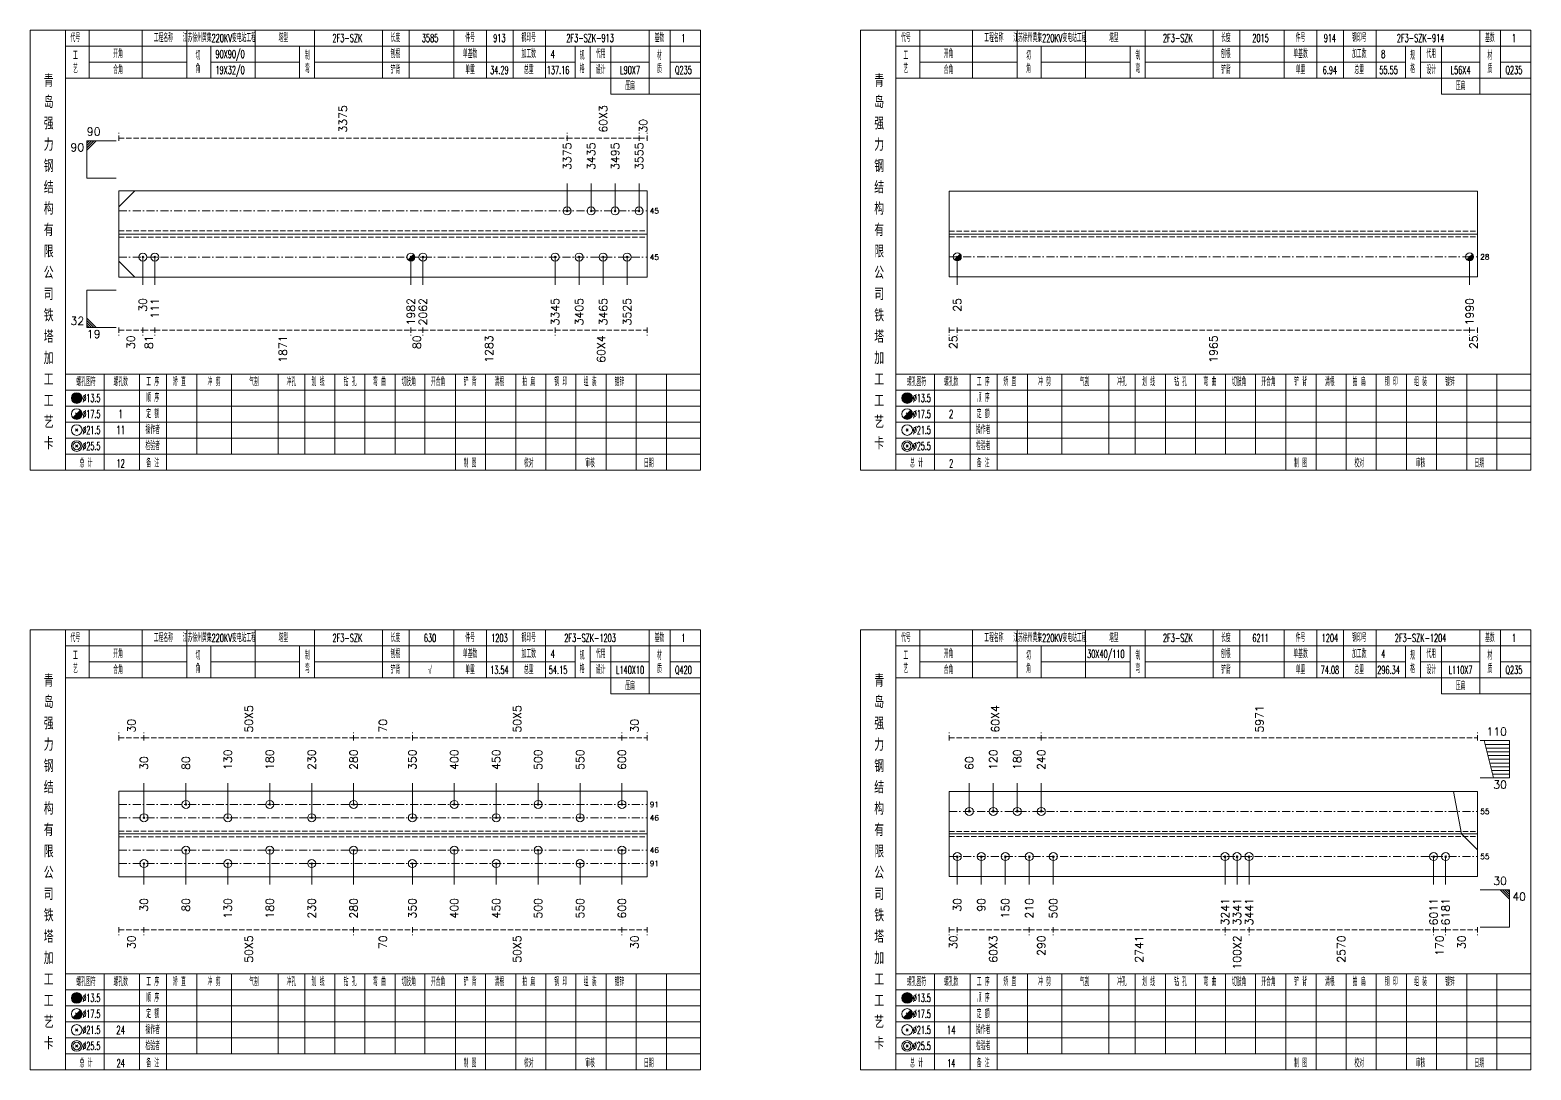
# Model space of a CAD drawing. Extents: x 0 to 4623, y -1159 to 4890.
# Drawn here: x 2180 to 2743, y 675 to 1065 of the extents above; entities that cross this region are included whole.
import ezdxf
from ezdxf.enums import TextEntityAlignment as Align

# ---------------------------------------------------------------- set-up
doc = ezdxf.new("R2010")
doc.units = 0
doc.header["$MEASUREMENT"] = 0
doc.linetypes.add('一点画线', pattern=[5.2, 3, -1, 0.2, -1])
doc.linetypes.add('虚线', pattern=[2.75, 2, -0.75])
doc.layers.get('0').update_dxf_attribs({"linetype": 'CONTINUOUS', "lineweight": 25})
for name, color, linetype, lineweight in [('1', 7, 'CONTINUOUS', 25), ('4', 7, 'CONTINUOUS', 25), ('5', 7, 'CONTINUOUS', 25)]:
    doc.layers.add(name, color=color, linetype=linetype, lineweight=lineweight)
doc.styles.get("Standard").update_dxf_attribs({"font": 'simplex.shx', "width": 0.7, "height": 3, "bigfont": 'gbhzfs.shx'})

# ---------------------------------------------------------------- blocks, each defined once
blk = doc.blocks.new('孔21.5')
at = {"layer": '5', "color": 7, "linetype": 'Continuous', "lineweight": 13}
for p, q in [((-0.2, -0.2), (0.2, 0.2)), ((-0.2, 0.2), (0.2, -0.2))]:
    blk.add_line(p, q, dxfattribs=at)
blk.add_circle((0, 0), 1, dxfattribs=at)
blk = doc.blocks.new('孔17.5')
at = {"layer": '5', "color": 7, "linetype": 'Continuous', "lineweight": 13}
for p, q in [((-0.707, -0.707), (0.707, 0.707)), ((-0.2, 0.2), (0.2, -0.2))]:
    blk.add_line(p, q, dxfattribs=at)
blk.add_circle((0, 0), 1, dxfattribs=at)
for radius in [0.9, 0.8, 0.7, 0.6, 0.5, 0.4, 0.3, 0.2, 0.1]:
    blk.add_arc((0, 0), radius, 225, 45, dxfattribs=at)

msp = doc.modelspace()

# ---------------------------------------------------------------- linework, layer by layer
at = {"color": 8, "linetype": '虚线', "lineweight": 9}
for p, q in [((2213.1, 1023.5), (2213.1, 1026.5)), ((2213.1, 1024.5), (2381.2, 1024.5)), ((2381.2, 1023.5), (2381.2, 1026.5)), ((2381.2, 1023.5), (2381.2, 1026.5)), ((2381.2, 1024.5), (2408.2, 1024.5)), ((2408.2, 1023.5), (2408.2, 1026.5)), ((2408.2, 1023.5), (2408.2, 1026.5)), ((2408.2, 1024.5), (2411.2, 1024.5)), ((2411.2, 1023.5), (2411.2, 1026.5)), ((2213.1, 953.5), (2213.1, 950.5)), ((2213.1, 952.5), (2222.1, 952.5)), ((2222.1, 953.5), (2222.1, 950.5)), ((2222.1, 953.5), (2222.1, 950.5)), ((2222.1, 952.5), (2226.6, 952.5)), ((2226.6, 953.5), (2226.6, 950.5)), ((2226.6, 953.5), (2226.6, 950.5)), ((2226.6, 952.5), (2322.621, 952.5)), ((2322.621, 953.5), (2322.621, 950.5)), ((2322.621, 953.5), (2322.621, 950.5)), ((2322.621, 952.5), (2327.121, 952.5)), ((2327.121, 953.5), (2327.121, 950.5)), ((2327.121, 953.5), (2327.121, 950.5)), ((2327.121, 952.5), (2376.7, 952.5)), ((2376.7, 953.5), (2376.7, 950.5)), ((2376.7, 953.5), (2376.7, 950.5)), ((2376.7, 952.5), (2411.2, 952.5)), ((2411.2, 953.5), (2411.2, 950.5)), ((2524.5, 953.5), (2524.5, 950.5)), ((2524.5, 952.5), (2527.5, 952.5)), ((2527.5, 953.5), (2527.5, 950.5)), ((2527.5, 953.5), (2527.5, 950.5)), ((2527.5, 952.5), (2719.6, 952.5)), ((2719.6, 953.5), (2719.6, 950.5)), ((2719.6, 953.5), (2719.6, 950.5)), ((2719.6, 952.5), (2722.6, 952.5)), ((2722.6, 953.5), (2722.6, 950.5)), ((2213.1, 798.5), (2213.1, 801.5)), ((2213.1, 799.5), (2222.533, 799.5)), ((2222.533, 798.5), (2222.533, 801.5)), ((2222.533, 798.5), (2222.533, 801.5)), ((2222.533, 799.5), (2301.144, 799.5)), ((2301.144, 798.5), (2301.144, 801.5)), ((2301.144, 798.5), (2301.144, 801.5)), ((2301.144, 799.5), (2323.156, 799.5)), ((2323.156, 798.5), (2323.156, 801.5)), ((2323.156, 798.5), (2323.156, 801.5)), ((2323.156, 799.5), (2401.767, 799.5)), ((2401.767, 798.5), (2401.767, 801.5)), ((2401.767, 798.5), (2401.767, 801.5)), ((2401.767, 799.5), (2411.2, 799.5)), ((2411.2, 798.5), (2411.2, 801.5)), ((2524.5, 798.5), (2524.5, 801.5)), ((2524.5, 799.5), (2559, 799.5)), ((2559, 798.5), (2559, 801.5)), ((2559, 798.5), (2559, 801.5)), ((2559, 799.5), (2722.6, 799.5)), ((2722.6, 798.5), (2722.6, 801.5)), ((2213.1, 728.5), (2213.1, 725.5)), ((2213.1, 727.5), (2222.533, 727.5)), ((2222.533, 728.5), (2222.533, 725.5)), ((2222.533, 728.5), (2222.533, 725.5)), ((2222.533, 727.5), (2301.144, 727.5)), ((2301.144, 728.5), (2301.144, 725.5)), ((2301.144, 728.5), (2301.144, 725.5)), ((2301.144, 727.5), (2323.156, 727.5)), ((2323.156, 728.5), (2323.156, 725.5)), ((2323.156, 728.5), (2323.156, 725.5)), ((2323.156, 727.5), (2401.767, 727.5)), ((2401.767, 728.5), (2401.767, 725.5)), ((2401.767, 728.5), (2401.767, 725.5)), ((2401.767, 727.5), (2411.2, 727.5)), ((2411.2, 728.5), (2411.2, 725.5)), ((2524.5, 728.5), (2524.5, 725.5)), ((2524.5, 727.5), (2527.5, 727.5)), ((2527.5, 728.5), (2527.5, 725.5)), ((2527.5, 728.5), (2527.5, 725.5)), ((2527.5, 727.5), (2554.5, 727.5)), ((2554.5, 728.5), (2554.5, 725.5)), ((2554.5, 728.5), (2554.5, 725.5)), ((2554.5, 727.5), (2563.5, 727.5)), ((2563.5, 728.5), (2563.5, 725.5)), ((2563.5, 728.5), (2563.5, 725.5)), ((2563.5, 727.5), (2627.872, 727.5)), ((2627.872, 728.5), (2627.872, 725.5)), ((2627.872, 728.5), (2627.872, 725.5)), ((2627.872, 727.5), (2636.872, 727.5)), ((2636.872, 728.5), (2636.872, 725.5)), ((2636.872, 728.5), (2636.872, 725.5)), ((2636.872, 727.5), (2706.1, 727.5)), ((2706.1, 728.5), (2706.1, 725.5)), ((2706.1, 728.5), (2706.1, 725.5)), ((2706.1, 727.5), (2710.6, 727.5)), ((2710.6, 728.5), (2710.6, 725.5)), ((2710.6, 728.5), (2710.6, 725.5)), ((2710.6, 727.5), (2722.6, 727.5)), ((2722.6, 728.5), (2722.6, 725.5))]:
    msp.add_line(p, q, dxfattribs=at)
at = {"color": 7, "linetype": 'Continuous', "lineweight": 13}
for p, q in [((2201.1, 1023.5), (2212.1, 1023.5)), ((2201.1, 1009.5), (2201.1, 1023.5)), ((2201.975, 1023.5), (2201.1, 1022.625)), ((2202.85, 1023.5), (2201.1, 1021.75)), ((2203.725, 1023.5), (2201.1, 1020.875)), ((2204.6, 1023.5), (2201.1, 1020)), ((2201.1, 1009.5), (2212.1, 1009.5)), ((2381.2, 997.167), (2381.2, 1007.5)), ((2390.2, 997.167), (2390.2, 1007.5)), ((2399.2, 997.167), (2399.2, 1007.5)), ((2408.2, 997.167), (2408.2, 1007.5)), ((2213.1, 998.667), (2219.1, 1004.667)), ((2222.1, 979.833), (2222.1, 969.5)), ((2226.6, 979.833), (2226.6, 969.5)), ((2322.621, 979.833), (2322.621, 969.5)), ((2327.121, 979.833), (2327.121, 969.5)), ((2376.7, 979.833), (2376.7, 969.5)), ((2385.7, 979.833), (2385.7, 969.5)), ((2394.7, 979.833), (2394.7, 969.5)), ((2403.7, 979.833), (2403.7, 969.5)), ((2527.5, 979.929), (2527.5, 969.5)), ((2719.6, 979.929), (2719.6, 969.5)), ((2213.1, 978.333), (2219.1, 972.333)), ((2201.1, 967.5), (2212.1, 967.5)), ((2201.1, 967.5), (2201.1, 953.5)), ((2204.6, 953.5), (2201.1, 957)), ((2203.725, 953.5), (2201.1, 956.125)), ((2202.85, 953.5), (2201.1, 955.25)), ((2201.975, 953.5), (2201.1, 954.375)), ((2201.1, 953.5), (2212.1, 953.5)), ((2734.6, 798.5), (2723.6, 798.5)), ((2728.6, 784.5), (2725.1, 798.5)), ((2734.6, 797.1), (2725.45, 797.1)), ((2734.6, 795.7), (2725.8, 795.7)), ((2734.6, 794.3), (2726.15, 794.3)), ((2734.6, 784.5), (2734.6, 798.5)), ((2734.6, 792.9), (2726.5, 792.9)), ((2734.6, 791.5), (2726.85, 791.5)), ((2734.6, 790.1), (2727.2, 790.1)), ((2734.6, 788.7), (2727.55, 788.7)), ((2222.533, 769.571), (2222.533, 782.5)), ((2238.256, 774.571), (2238.256, 782.5)), ((2253.978, 769.571), (2253.978, 782.5)), ((2269.7, 774.571), (2269.7, 782.5)), ((2285.422, 769.571), (2285.422, 782.5)), ((2301.144, 774.571), (2301.144, 782.5)), ((2323.156, 769.571), (2323.156, 782.5)), ((2338.878, 774.571), (2338.878, 782.5)), ((2354.6, 769.571), (2354.6, 782.5)), ((2370.322, 774.571), (2370.322, 782.5)), ((2386.044, 769.571), (2386.044, 782.5)), ((2401.767, 774.571), (2401.767, 782.5)), ((2532, 771.955), (2532, 782.5)), ((2541, 771.955), (2541, 782.5)), ((2550, 771.955), (2550, 782.5)), ((2559, 771.955), (2559, 782.5)), ((2734.6, 784.5), (2723.6, 784.5)), ((2734.6, 787.3), (2727.9, 787.3)), ((2734.6, 785.9), (2728.25, 785.9)), ((2716.6, 763.5), (2713.6, 779.455)), ((2722.6, 757.5), (2716.6, 763.5)), ((2238.256, 757.429), (2238.256, 744.5)), ((2269.7, 757.429), (2269.7, 744.5)), ((2301.144, 757.429), (2301.144, 744.5)), ((2338.878, 757.429), (2338.878, 744.5)), ((2370.322, 757.429), (2370.322, 744.5)), ((2401.767, 757.429), (2401.767, 744.5)), ((2527.5, 755.045), (2527.5, 744.5)), ((2536.5, 755.045), (2536.5, 744.5)), ((2545.5, 755.045), (2545.5, 744.5)), ((2554.5, 755.045), (2554.5, 744.5)), ((2563.5, 755.045), (2563.5, 744.5)), ((2627.872, 755.045), (2627.872, 744.5)), ((2632.372, 755.045), (2632.372, 744.5)), ((2636.872, 755.045), (2636.872, 744.5)), ((2706.1, 755.045), (2706.1, 744.5)), ((2710.6, 755.045), (2710.6, 744.5)), ((2222.533, 752.429), (2222.533, 744.5)), ((2253.978, 752.429), (2253.978, 744.5)), ((2285.422, 752.429), (2285.422, 744.5)), ((2323.156, 752.429), (2323.156, 744.5)), ((2354.6, 752.429), (2354.6, 744.5)), ((2386.044, 752.429), (2386.044, 744.5)), ((2734.6, 742.5), (2723.6, 742.5)), ((2731.1, 742.5), (2734.6, 739)), ((2731.975, 742.5), (2734.6, 739.875)), ((2732.85, 742.5), (2734.6, 740.75)), ((2733.725, 742.5), (2734.6, 741.625)), ((2734.6, 742.5), (2734.6, 728.5)), ((2734.6, 728.5), (2723.6, 728.5))]:
    msp.add_line(p, q, dxfattribs=at)
at = {"color": 7, "linetype": 'Continuous', "lineweight": 18}
for p, q in [((2213.1, 1004.667), (2213.1, 972.333)), ((2213.1, 1004.667), (2411.2, 1004.667)), ((2411.2, 1004.667), (2411.2, 972.333)), ((2524.5, 1004.571), (2524.5, 972.429)), ((2524.5, 1004.571), (2722.6, 1004.571)), ((2722.6, 1004.571), (2722.6, 972.429)), ((2213.1, 988.5), (2411.2, 988.5)), ((2524.5, 988.5), (2722.6, 988.5)), ((2213.1, 779.571), (2213.1, 747.429)), ((2213.1, 779.571), (2411.2, 779.571)), ((2411.2, 779.571), (2411.2, 747.429)), ((2524.5, 779.455), (2524.5, 747.545)), ((2524.5, 779.455), (2722.6, 779.455)), ((2722.6, 779.455), (2722.6, 747.545)), ((2213.1, 763.5), (2411.2, 763.5)), ((2524.5, 763.5), (2722.6, 763.5))]:
    msp.add_line(p, q, dxfattribs=at)
at = {"color": 3, "linetype": '一点画线', "lineweight": 13}
for p, q in [((2213.1, 997.167), (2411.2, 997.167)), ((2213.1, 979.833), (2411.2, 979.833)), ((2524.5, 979.929), (2722.6, 979.929)), ((2213.1, 774.571), (2411.2, 774.571)), ((2524.5, 771.955), (2722.6, 771.955)), ((2213.1, 769.571), (2411.2, 769.571)), ((2213.1, 757.429), (2411.2, 757.429)), ((2524.5, 755.045), (2722.6, 755.045)), ((2213.1, 752.429), (2411.2, 752.429))]:
    msp.add_line(p, q, dxfattribs=at)
at = {"color": 1, "linetype": '虚线', "lineweight": 18}
for p, q in [((2213.1, 989.667), (2411.2, 989.667)), ((2213.1, 987.333), (2411.2, 987.333)), ((2524.5, 989.571), (2722.6, 989.571)), ((2524.5, 987.429), (2722.6, 987.429)), ((2213.1, 764.571), (2411.2, 764.571)), ((2213.1, 762.429), (2411.2, 762.429)), ((2524.5, 764.455), (2722.6, 764.455)), ((2524.5, 762.545), (2722.6, 762.545))]:
    msp.add_line(p, q, dxfattribs=at)
at = {"layer": '1', "color": 7, "linetype": 'Continuous', "lineweight": 18}
for p, q in [((2213.1, 972.333), (2411.2, 972.333)), ((2524.5, 972.429), (2722.6, 972.429)), ((2213.1, 747.429), (2411.2, 747.429)), ((2524.5, 747.545), (2722.6, 747.545))]:
    msp.add_line(p, q, dxfattribs=at)
at = {"layer": '4', "color": 1, "linetype": 'Continuous', "lineweight": 18}
for p, q in [((2193.1, 900), (2193.1, 1065)), ((2202, 1047), (2202, 1065)), ((2221.8, 1047), (2221.8, 1065)), ((2238.6, 1047), (2238.6, 1065)), ((2264.2, 1047), (2264.2, 1065)), ((2286.5, 1047), (2286.5, 1065)), ((2312, 1047), (2312, 1065)), ((2322, 1047), (2322, 1065)), ((2338.7, 1047), (2338.7, 1065)), ((2350.9, 1047), (2350.9, 1065)), ((2360.9, 1047), (2360.9, 1065)), ((2373.1, 1047), (2373.1, 1065)), ((2412, 1041), (2412, 1065)), ((2419.8, 1047), (2419.8, 1065)), ((2504.5, 900), (2504.5, 1065)), ((2513.4, 1047), (2513.4, 1065)), ((2533.2, 1047), (2533.2, 1065)), ((2550, 1047), (2550, 1065)), ((2575.6, 1047), (2575.6, 1065)), ((2597.9, 1047), (2597.9, 1065)), ((2623.4, 1047), (2623.4, 1065)), ((2633.4, 1047), (2633.4, 1065)), ((2650.1, 1047), (2650.1, 1065)), ((2662.3, 1047), (2662.3, 1065)), ((2672.3, 1047), (2672.3, 1065)), ((2684.5, 1047), (2684.5, 1065)), ((2723.4, 1041), (2723.4, 1065)), ((2731.2, 1047), (2731.2, 1065)), ((2193.1, 1059), (2431.2, 1059)), ((2247.6, 1047), (2247.6, 1059)), ((2280.9, 1047), (2280.9, 1059)), ((2384.2, 1047), (2384.2, 1059)), ((2389.8, 1047), (2389.8, 1059)), ((2397.6, 1041), (2397.6, 1059)), ((2504.5, 1059), (2742.6, 1059)), ((2559, 1047), (2559, 1059)), ((2592.3, 1047), (2592.3, 1059)), ((2695.6, 1047), (2695.6, 1059)), ((2701.2, 1047), (2701.2, 1059)), ((2709, 1041), (2709, 1059)), ((2202, 1053), (2238.6, 1053)), ((2247.6, 1053), (2280.9, 1053)), ((2286.5, 1053), (2384.2, 1053)), ((2389.8, 1053), (2412, 1053)), ((2419.8, 1053), (2431.2, 1053)), ((2513.4, 1053), (2550, 1053)), ((2559, 1053), (2592.3, 1053)), ((2597.9, 1053), (2695.6, 1053)), ((2701.2, 1053), (2723.4, 1053)), ((2731.2, 1053), (2742.6, 1053)), ((2193.1, 1047), (2431.2, 1047)), ((2504.5, 1047), (2742.6, 1047)), ((2397.6, 1041), (2431.2, 1041)), ((2709, 1041), (2742.6, 1041)), ((2193.1, 936), (2431.2, 936)), ((2207.6, 900), (2207.6, 936)), ((2220.9, 900), (2220.9, 936)), ((2231, 900), (2231, 936)), ((2242.4, 906), (2242.4, 936)), ((2255.3, 906), (2255.3, 936)), ((2272.9, 906), (2272.9, 936)), ((2282.8, 906), (2282.8, 936)), ((2294.1, 906), (2294.1, 936)), ((2305.4, 906), (2305.4, 936)), ((2316.7, 906), (2316.7, 936)), ((2327.9, 906), (2327.9, 936)), ((2339.3, 906), (2339.3, 936)), ((2350.6, 906), (2350.6, 936)), ((2361.9, 906), (2361.9, 936)), ((2373.2, 906), (2373.2, 936)), ((2384.5, 906), (2384.5, 936)), ((2395.8, 906), (2395.8, 936)), ((2407.1, 906), (2407.1, 936)), ((2418.4, 906), (2418.4, 936)), ((2504.5, 936), (2742.6, 936)), ((2519, 900), (2519, 936)), ((2532.3, 900), (2532.3, 936)), ((2542.4, 900), (2542.4, 936)), ((2553.8, 906), (2553.8, 936)), ((2566.7, 906), (2566.7, 936)), ((2584.3, 906), (2584.3, 936)), ((2594.2, 906), (2594.2, 936)), ((2605.5, 906), (2605.5, 936)), ((2616.8, 906), (2616.8, 936)), ((2628.1, 906), (2628.1, 936)), ((2639.3, 906), (2639.3, 936)), ((2650.7, 906), (2650.7, 936)), ((2662, 906), (2662, 936)), ((2673.3, 906), (2673.3, 936)), ((2684.6, 906), (2684.6, 936)), ((2695.9, 906), (2695.9, 936)), ((2707.2, 906), (2707.2, 936)), ((2718.5, 906), (2718.5, 936)), ((2729.8, 906), (2729.8, 936)), ((2193.1, 930), (2431.2, 930)), ((2504.5, 930), (2742.6, 930)), ((2193.1, 924), (2431.2, 924)), ((2504.5, 924), (2742.6, 924)), ((2193.1, 918), (2431.2, 918)), ((2504.5, 918), (2742.6, 918)), ((2193.1, 912), (2431.2, 912)), ((2504.5, 912), (2742.6, 912)), ((2193.1, 906), (2431.2, 906)), ((2339.3, 900), (2339.3, 906)), ((2350.6, 900), (2350.6, 906)), ((2361.9, 900), (2361.9, 906)), ((2373.2, 900), (2373.2, 906)), ((2384.5, 900), (2384.5, 906)), ((2395.8, 900), (2395.8, 906)), ((2407.1, 900), (2407.1, 906)), ((2418.4, 900), (2418.4, 906)), ((2504.5, 906), (2742.6, 906)), ((2650.7, 900), (2650.7, 906)), ((2662, 900), (2662, 906)), ((2673.3, 900), (2673.3, 906)), ((2684.6, 900), (2684.6, 906)), ((2695.9, 900), (2695.9, 906)), ((2707.2, 900), (2707.2, 906)), ((2718.5, 900), (2718.5, 906)), ((2729.8, 900), (2729.8, 906)), ((2193.1, 675), (2193.1, 840)), ((2202, 822), (2202, 840)), ((2221.8, 822), (2221.8, 840)), ((2238.6, 822), (2238.6, 840)), ((2264.2, 822), (2264.2, 840)), ((2286.5, 822), (2286.5, 840)), ((2312, 822), (2312, 840)), ((2322, 822), (2322, 840)), ((2338.7, 822), (2338.7, 840)), ((2350.9, 822), (2350.9, 840)), ((2360.9, 822), (2360.9, 840)), ((2373.1, 822), (2373.1, 840)), ((2412, 816), (2412, 840)), ((2419.8, 822), (2419.8, 840)), ((2504.5, 675), (2504.5, 840)), ((2513.4, 822), (2513.4, 840)), ((2533.2, 822), (2533.2, 840)), ((2550, 822), (2550, 840)), ((2575.6, 822), (2575.6, 840)), ((2597.9, 822), (2597.9, 840)), ((2623.4, 822), (2623.4, 840)), ((2633.4, 822), (2633.4, 840)), ((2650.1, 822), (2650.1, 840)), ((2662.3, 822), (2662.3, 840)), ((2672.3, 822), (2672.3, 840)), ((2684.5, 822), (2684.5, 840)), ((2723.4, 816), (2723.4, 840)), ((2731.2, 822), (2731.2, 840)), ((2193.1, 834), (2431.2, 834)), ((2247.6, 822), (2247.6, 834)), ((2280.9, 822), (2280.9, 834)), ((2384.2, 822), (2384.2, 834)), ((2389.8, 822), (2389.8, 834)), ((2397.6, 816), (2397.6, 834)), ((2504.5, 834), (2742.6, 834)), ((2559, 822), (2559, 834)), ((2592.3, 822), (2592.3, 834)), ((2695.6, 822), (2695.6, 834)), ((2701.2, 822), (2701.2, 834)), ((2709, 816), (2709, 834)), ((2202, 828), (2238.6, 828)), ((2247.6, 828), (2280.9, 828)), ((2286.5, 828), (2384.2, 828)), ((2389.8, 828), (2412, 828)), ((2419.8, 828), (2431.2, 828)), ((2513.4, 828), (2550, 828)), ((2559, 828), (2592.3, 828)), ((2597.9, 828), (2695.6, 828)), ((2701.2, 828), (2723.4, 828)), ((2731.2, 828), (2742.6, 828)), ((2193.1, 822), (2431.2, 822)), ((2504.5, 822), (2742.6, 822)), ((2397.6, 816), (2431.2, 816)), ((2709, 816), (2742.6, 816)), ((2193.1, 711), (2431.2, 711)), ((2207.6, 675), (2207.6, 711)), ((2220.9, 675), (2220.9, 711)), ((2231, 675), (2231, 711)), ((2242.4, 681), (2242.4, 711)), ((2255.3, 681), (2255.3, 711)), ((2272.9, 681), (2272.9, 711)), ((2282.8, 681), (2282.8, 711)), ((2294.1, 681), (2294.1, 711)), ((2305.4, 681), (2305.4, 711)), ((2316.7, 681), (2316.7, 711)), ((2327.9, 681), (2327.9, 711)), ((2339.3, 681), (2339.3, 711)), ((2350.6, 681), (2350.6, 711)), ((2361.9, 681), (2361.9, 711)), ((2373.2, 681), (2373.2, 711)), ((2384.5, 681), (2384.5, 711)), ((2395.8, 681), (2395.8, 711)), ((2407.1, 681), (2407.1, 711)), ((2418.4, 681), (2418.4, 711)), ((2504.5, 711), (2742.6, 711)), ((2519, 675), (2519, 711)), ((2532.3, 675), (2532.3, 711)), ((2542.4, 675), (2542.4, 711)), ((2553.8, 681), (2553.8, 711)), ((2566.7, 681), (2566.7, 711)), ((2584.3, 681), (2584.3, 711)), ((2594.2, 681), (2594.2, 711)), ((2605.5, 681), (2605.5, 711)), ((2616.8, 681), (2616.8, 711)), ((2628.1, 681), (2628.1, 711)), ((2639.3, 681), (2639.3, 711)), ((2650.7, 681), (2650.7, 711)), ((2662, 681), (2662, 711)), ((2673.3, 681), (2673.3, 711)), ((2684.6, 681), (2684.6, 711)), ((2695.9, 681), (2695.9, 711)), ((2707.2, 681), (2707.2, 711)), ((2718.5, 681), (2718.5, 711)), ((2729.8, 681), (2729.8, 711)), ((2193.1, 705), (2431.2, 705)), ((2504.5, 705), (2742.6, 705)), ((2193.1, 699), (2431.2, 699)), ((2504.5, 699), (2742.6, 699)), ((2193.1, 693), (2431.2, 693)), ((2504.5, 693), (2742.6, 693)), ((2193.1, 687), (2431.2, 687)), ((2504.5, 687), (2742.6, 687)), ((2193.1, 681), (2431.2, 681)), ((2339.3, 675), (2339.3, 681)), ((2350.6, 675), (2350.6, 681)), ((2361.9, 675), (2361.9, 681)), ((2373.2, 675), (2373.2, 681)), ((2384.5, 675), (2384.5, 681)), ((2395.8, 675), (2395.8, 681)), ((2407.1, 675), (2407.1, 681)), ((2418.4, 675), (2418.4, 681)), ((2504.5, 681), (2742.6, 681)), ((2650.7, 675), (2650.7, 681)), ((2662, 675), (2662, 681)), ((2673.3, 675), (2673.3, 681)), ((2684.6, 675), (2684.6, 681)), ((2695.9, 675), (2695.9, 681)), ((2707.2, 675), (2707.2, 681)), ((2718.5, 675), (2718.5, 681)), ((2729.8, 675), (2729.8, 681))]:
    msp.add_line(p, q, dxfattribs=at)
at = {"layer": '4', "color": 7, "linetype": 'Continuous', "lineweight": 13}
for p, q in [((2197.1, 926.8), (2197.5, 927.2)), ((2197.5, 926.8), (2197.1, 927.2)), ((2508.5, 926.8), (2508.9, 927.2)), ((2508.9, 926.8), (2508.5, 927.2)), ((2195.886, 919.586), (2198.714, 922.414)), ((2196.9, 921.4), (2197.7, 920.6)), ((2507.286, 919.586), (2510.114, 922.414)), ((2508.3, 921.4), (2509.1, 920.6)), ((2196.9, 914.6), (2197.7, 915.4)), ((2196.9, 915.4), (2197.7, 914.6)), ((2508.3, 914.6), (2509.1, 915.4)), ((2508.3, 915.4), (2509.1, 914.6)), ((2196.9, 908.6), (2197.7, 909.4)), ((2196.9, 909.4), (2197.7, 908.6)), ((2508.3, 908.6), (2509.1, 909.4)), ((2508.3, 909.4), (2509.1, 908.6)), ((2197.1, 701.8), (2197.5, 702.2)), ((2197.5, 701.8), (2197.1, 702.2)), ((2508.5, 701.8), (2508.9, 702.2)), ((2508.9, 701.8), (2508.5, 702.2)), ((2195.886, 694.586), (2198.714, 697.414)), ((2196.9, 696.4), (2197.7, 695.6)), ((2507.286, 694.586), (2510.114, 697.414)), ((2508.3, 696.4), (2509.1, 695.6)), ((2196.9, 689.6), (2197.7, 690.4)), ((2196.9, 690.4), (2197.7, 689.6)), ((2508.3, 689.6), (2509.1, 690.4)), ((2508.3, 690.4), (2509.1, 689.6)), ((2196.9, 683.6), (2197.7, 684.4)), ((2196.9, 684.4), (2197.7, 683.6)), ((2508.3, 683.6), (2509.1, 684.4)), ((2508.3, 684.4), (2509.1, 683.6))]:
    msp.add_line(p, q, dxfattribs=at)
at = {"layer": '4', "color": 1, "linetype": 'Continuous', "lineweight": 18}
for points in [[(2179.8, 1065), (2179.8, 900), (2431.2, 900), (2431.2, 1065)], [(2491.2, 1065), (2491.2, 900), (2742.6, 900), (2742.6, 1065)], [(2179.8, 840), (2179.8, 675), (2431.2, 675), (2431.2, 840)], [(2491.2, 840), (2491.2, 675), (2742.6, 675), (2742.6, 840)]]:
    msp.add_lwpolyline(points, close=True, dxfattribs=at)
at = {"layer": '4', "color": 7, "linetype": 'Continuous', "lineweight": 13}
for centre, radius in [((2197.3, 927), 2), ((2197.3, 927), 1.8), ((2508.7, 927), 2), ((2508.7, 927), 1.8), ((2197.3, 921), 2), ((2197.3, 927), 1.6), ((2197.3, 927), 1.4), ((2197.3, 927), 1.2), ((2197.3, 927), 1), ((2197.3, 927), 0.8), ((2197.3, 927), 0.6), ((2197.3, 927), 0.4), ((2197.3, 927), 0.2), ((2508.7, 921), 2), ((2508.7, 927), 1.6), ((2508.7, 927), 1.4), ((2508.7, 927), 1.2), ((2508.7, 927), 1), ((2508.7, 927), 0.8), ((2508.7, 927), 0.6), ((2508.7, 927), 0.4), ((2508.7, 927), 0.2), ((2197.3, 915), 2), ((2508.7, 915), 2), ((2197.3, 909), 2), ((2197.3, 909), 1.4), ((2508.7, 909), 2), ((2508.7, 909), 1.4), ((2197.3, 702), 2), ((2197.3, 702), 1.8), ((2197.3, 702), 1.6), ((2508.7, 702), 2), ((2508.7, 702), 1.8), ((2508.7, 702), 1.6), ((2197.3, 696), 2), ((2197.3, 702), 1.4), ((2197.3, 702), 1.2), ((2197.3, 702), 1), ((2197.3, 702), 0.8), ((2197.3, 702), 0.6), ((2197.3, 702), 0.4), ((2197.3, 702), 0.2), ((2508.7, 696), 2), ((2508.7, 702), 1.4), ((2508.7, 702), 1.2), ((2508.7, 702), 1), ((2508.7, 702), 0.8), ((2508.7, 702), 0.6), ((2508.7, 702), 0.4), ((2508.7, 702), 0.2), ((2197.3, 690), 2), ((2508.7, 690), 2), ((2197.3, 684), 2), ((2197.3, 684), 1.4), ((2508.7, 684), 2), ((2508.7, 684), 1.4)]:
    msp.add_circle(centre, radius, dxfattribs=at)
for centre, radius in [((2197.3, 921), 1.8), ((2197.3, 921), 1.6), ((2197.3, 921), 1.4), ((2197.3, 921), 1.2), ((2197.3, 921), 1), ((2197.3, 921), 0.8), ((2197.3, 921), 0.6), ((2197.3, 921), 0.4), ((2197.3, 921), 0.2), ((2508.7, 921), 1.8), ((2508.7, 921), 1.6), ((2508.7, 921), 1.4), ((2508.7, 921), 1.2), ((2508.7, 921), 1), ((2508.7, 921), 0.8), ((2508.7, 921), 0.6), ((2508.7, 921), 0.4), ((2508.7, 921), 0.2), ((2197.3, 696), 1.8), ((2197.3, 696), 1.6), ((2197.3, 696), 1.4), ((2197.3, 696), 1.2), ((2197.3, 696), 1), ((2197.3, 696), 0.8), ((2197.3, 696), 0.6), ((2197.3, 696), 0.4), ((2197.3, 696), 0.2), ((2508.7, 696), 1.8), ((2508.7, 696), 1.6), ((2508.7, 696), 1.4), ((2508.7, 696), 1.2), ((2508.7, 696), 1), ((2508.7, 696), 0.8), ((2508.7, 696), 0.6), ((2508.7, 696), 0.4), ((2508.7, 696), 0.2)]:
    msp.add_arc(centre, radius, 225, 45, dxfattribs=at)

# ---------------------------------------------------------------- block references
at = {"color": 7, "linetype": 'Continuous', "lineweight": 13, "xscale": 1.5, "yscale": 1.5, "zscale": 1.5}
for p in [(2381.2, 997.167), (2390.2, 997.167), (2399.2, 997.167), (2408.2, 997.167), (2222.533, 769.571), (2238.256, 774.571), (2253.978, 769.571), (2269.7, 774.571), (2285.422, 769.571), (2301.144, 774.571), (2323.156, 769.571), (2338.878, 774.571), (2354.6, 769.571), (2370.322, 774.571), (2386.044, 769.571), (2401.767, 774.571), (2532, 771.955), (2541, 771.955), (2550, 771.955), (2559, 771.955)]:
    msp.add_blockref('孔21.5', p, dxfattribs=at)
at = {"layer": '1', "color": 7, "linetype": 'Continuous', "lineweight": 13, "xscale": 1.5, "yscale": 1.5, "zscale": 1.5}
for name, p in [('孔21.5', (2222.1, 979.833)), ('孔21.5', (2226.6, 979.833)), ('孔17.5', (2322.621, 979.833)), ('孔21.5', (2327.121, 979.833)), ('孔21.5', (2376.7, 979.833)), ('孔21.5', (2385.7, 979.833)), ('孔21.5', (2394.7, 979.833)), ('孔21.5', (2403.7, 979.833)), ('孔17.5', (2527.5, 979.929)), ('孔17.5', (2719.6, 979.929)), ('孔21.5', (2238.256, 757.429)), ('孔21.5', (2269.7, 757.429)), ('孔21.5', (2301.144, 757.429)), ('孔21.5', (2338.878, 757.429)), ('孔21.5', (2370.322, 757.429)), ('孔21.5', (2401.767, 757.429)), ('孔21.5', (2527.5, 755.045)), ('孔21.5', (2536.5, 755.045)), ('孔21.5', (2545.5, 755.045)), ('孔21.5', (2554.5, 755.045)), ('孔21.5', (2563.5, 755.045)), ('孔21.5', (2627.872, 755.045)), ('孔21.5', (2632.372, 755.045)), ('孔21.5', (2636.872, 755.045)), ('孔21.5', (2706.1, 755.045)), ('孔21.5', (2710.6, 755.045)), ('孔21.5', (2222.533, 752.429)), ('孔21.5', (2253.978, 752.429)), ('孔21.5', (2285.422, 752.429)), ('孔21.5', (2323.156, 752.429)), ('孔21.5', (2354.6, 752.429)), ('孔21.5', (2386.044, 752.429))]:
    msp.add_blockref(name, p, dxfattribs=at)

# ---------------------------------------------------------------- texts
at = {"color": 8, "linetype": 'Continuous', "lineweight": 9}
for s, p in [('3375', (2297.15, 1026.5)), ('60X3', (2394.7, 1026.5)), ('30', (2409.7, 1026.5)), ('50X5', (2261.839, 801.5)), ('50X5', (2362.461, 801.5)), ('60X4', (2541.75, 801.5)), ('5971', (2640.8, 801.5)), ('30', (2217.817, 801.5)), ('70', (2312.15, 801.5)), ('30', (2406.483, 801.5))]:
    msp.add_text(s, height=3, rotation=90, dxfattribs=at).set_placement(p, align=Align.MIDDLE_LEFT)
at = {"color": 7, "linetype": 'Continuous', "lineweight": 13}
msp.add_text('90', height=3, dxfattribs=at).set_placement((2201.1, 1024.5), align=Align.BOTTOM_LEFT)
for s, p in [('90', (2200.1, 1022.5)), ('30', (2733.6, 783.5))]:
    msp.add_text(s, height=3, dxfattribs=at).set_placement(p, align=Align.TOP_RIGHT)
for s, p in [('3375', (2381.2, 1012.5)), ('3435', (2390.2, 1012.5)), ('3495', (2399.2, 1012.5)), ('3555', (2408.2, 1012.5)), ('130', (2253.978, 787.5)), ('180', (2269.7, 787.5)), ('230', (2285.422, 787.5)), ('280', (2301.144, 787.5)), ('350', (2323.156, 787.5)), ('400', (2338.878, 787.5)), ('450', (2354.6, 787.5)), ('500', (2370.322, 787.5)), ('550', (2386.044, 787.5)), ('600', (2401.767, 787.5)), ('120', (2541, 787.5)), ('180', (2550, 787.5)), ('240', (2559, 787.5)), ('30', (2222.533, 787.5)), ('80', (2238.256, 787.5)), ('60', (2532, 787.5))]:
    msp.add_text(s, height=3, rotation=90, dxfattribs=at).set_placement(p, align=Align.MIDDLE_LEFT)
for s, p in [('45', (2412.2, 997.167)), ('45', (2412.2, 979.833)), ('28', (2723.6, 979.929)), ('91', (2412.2, 774.571)), ('55', (2723.6, 771.955)), ('46', (2412.2, 769.571)), ('46', (2412.2, 757.429)), ('55', (2723.6, 755.045)), ('91', (2412.2, 752.429))]:
    msp.add_text(s, height=2, dxfattribs=at).set_placement(p, align=Align.MIDDLE_LEFT)
for s, p in [('32', (2200.1, 953.5)), ('110', (2733.6, 799.5)), ('30', (2733.6, 743.5))]:
    msp.add_text(s, height=3, dxfattribs=at).set_placement(p, align=Align.BOTTOM_RIGHT)
for s, p in [('19', (2201.1, 952.5)), ('40', (2735.6, 741.5))]:
    msp.add_text(s, height=3, dxfattribs=at).set_placement(p, align=Align.TOP_LEFT)
at = {"color": 8, "linetype": 'Continuous', "lineweight": 9}
for s, p in [('30', (2217.6, 950.5)), ('81', (2224.35, 950.5)), ('1871', (2274.611, 950.5)), ('80', (2324.871, 950.5)), ('1283', (2351.911, 950.5)), ('60X4', (2393.95, 950.5)), ('25', (2526, 950.5)), ('1965', (2623.55, 950.5)), ('25', (2721.1, 950.5)), ('30', (2217.817, 725.5)), ('50X5', (2261.839, 725.5)), ('70', (2312.15, 725.5)), ('50X5', (2362.461, 725.5)), ('30', (2406.483, 725.5)), ('30', (2526, 725.5)), ('60X3', (2541, 725.5)), ('290', (2559, 725.5)), ('2741', (2595.686, 725.5)), ('100X2', (2632.372, 725.5)), ('2570', (2671.486, 725.5)), ('170', (2708.35, 725.5)), ('30', (2716.6, 725.5))]:
    msp.add_text(s, height=3, rotation=90, dxfattribs=at).set_placement(p, align=Align.MIDDLE_RIGHT)
at = {"layer": '1', "color": 7, "linetype": 'Continuous', "lineweight": 13}
for s, p in [('30', (2222.1, 964.5)), ('111', (2226.6, 964.5)), ('1982', (2322.621, 964.5)), ('2062', (2327.121, 964.5)), ('3345', (2376.7, 964.5)), ('3405', (2385.7, 964.5)), ('3465', (2394.7, 964.5)), ('3525', (2403.7, 964.5)), ('25', (2527.5, 964.5)), ('1990', (2719.6, 964.5)), ('30', (2222.533, 739.5)), ('80', (2238.256, 739.5)), ('130', (2253.978, 739.5)), ('180', (2269.7, 739.5)), ('230', (2285.422, 739.5)), ('280', (2301.144, 739.5)), ('350', (2323.156, 739.5)), ('400', (2338.878, 739.5)), ('450', (2354.6, 739.5)), ('500', (2370.322, 739.5)), ('550', (2386.044, 739.5)), ('600', (2401.767, 739.5)), ('30', (2527.5, 739.5)), ('90', (2536.5, 739.5)), ('150', (2545.5, 739.5)), ('210', (2554.5, 739.5)), ('500', (2563.5, 739.5)), ('3241', (2627.872, 739.5)), ('3341', (2632.372, 739.5)), ('3441', (2636.872, 739.5)), ('6011', (2706.1, 739.5)), ('6181', (2710.6, 739.5))]:
    msp.add_text(s, height=3, rotation=90, dxfattribs=at).set_placement(p, align=Align.MIDDLE_RIGHT)
at = {"layer": '4', "color": 1, "linetype": 'Continuous', "lineweight": 13}
for s, height, width, p in [('代号', 3, 0.6, (2196.8, 1062)), ('工程名称', 3, 0.6, (2229.8, 1062)), ('江苏徐州黄集220KV变电站工程', 3, 0.6, (2250.8, 1062)), ('塔型', 3, 0.6, (2274.8, 1062)), ('长度', 3, 0.6, (2316.8, 1062)), ('件号', 3, 0.6, (2344.8, 1062)), ('钢印号', 3, 0.6, (2366.8, 1062)), ('基数', 3, 0.6, (2415.8, 1062)), ('代号', 3, 0.6, (2508.2, 1062)), ('工程名称', 3, 0.6, (2541.2, 1062)), ('江苏徐州黄集220KV变电站工程', 3, 0.6, (2562.2, 1062)), ('塔型', 3, 0.6, (2586.2, 1062)), ('长度', 3, 0.6, (2628.2, 1062)), ('件号', 3, 0.6, (2656.2, 1062)), ('钢印号', 3, 0.6, (2678.2, 1062)), ('基数', 3, 0.6, (2727.2, 1062)), ('90X90/0', 3, 0.6, (2254.8, 1056)), ('2F3-SZK', 3, 0.6, (2298.8, 1062)), ('3585', 3, 0.6, (2329.8, 1062)), ('913', 3, 0.6, (2355.8, 1062)), ('2F3-SZK-913', 3, 0.6, (2389.8, 1062)), ('1', 3, 0.6, (2424.8, 1062)), ('2F3-SZK', 3, 0.6, (2610.2, 1062)), ('2015', 3, 0.6, (2641.2, 1062)), ('914', 3, 0.6, (2667.2, 1062)), ('2F3-SZK-914', 3, 0.6, (2701.2, 1062)), ('1', 3, 0.6, (2736.2, 1062)), ('工', 3, 0.6, (2196.8, 1055.4)), ('开角', 3, 0.6, (2212.8, 1056)), ('切', 3, 0.6, (2242.8, 1055.4)), ('制', 3, 0.6, (2283.8, 1055.4)), ('刨根', 3, 0.6, (2316.8, 1056)), ('单基数', 3, 0.6, (2344.8, 1056)), ('加工数', 3, 0.6, (2366.8, 1056)), ('4', 3, 0.6, (2375.8, 1056)), ('规', 3, 0.6, (2386.8, 1055.4)), ('代用', 3, 0.6, (2393.8, 1056)), ('材', 3, 0.6, (2415.8, 1055.4)), ('工', 3, 0.6, (2508.2, 1055.4)), ('开角', 3, 0.6, (2524.2, 1056)), ('切', 3, 0.6, (2554.2, 1055.4)), ('制', 3, 0.6, (2595.2, 1055.4)), ('刨根', 3, 0.6, (2628.2, 1056)), ('单基数', 3, 0.6, (2656.2, 1056)), ('加工数', 3, 0.6, (2678.2, 1056)), ('8', 3, 0.6, (2687.2, 1056)), ('规', 3, 0.6, (2698.2, 1055.4)), ('代用', 3, 0.6, (2705.2, 1056)), ('材', 3, 0.6, (2727.2, 1055.4)), ('青', 4.6, 0.8, (2186.8, 1046)), ('艺', 3, 0.6, (2196.8, 1050.4)), ('合角', 3, 0.6, (2212.8, 1050)), ('角', 3, 0.6, (2242.8, 1050.4)), ('19X32/0', 3, 0.6, (2254.8, 1050)), ('弯', 3, 0.6, (2283.8, 1050.4)), ('铲背', 3, 0.6, (2316.8, 1050)), ('单重', 3, 0.6, (2344.8, 1050)), ('34.29', 3, 0.6, (2355.8, 1050)), ('总重', 3, 0.6, (2366.8, 1050)), ('137.16', 3, 0.6, (2377.8, 1050)), ('格', 3, 0.6, (2386.8, 1050.4)), ('设计', 3, 0.6, (2393.8, 1050)), ('L90X7', 3, 0.6, (2404.8, 1050)), ('质', 3, 0.6, (2415.8, 1050.4)), ('Q235', 3, 0.6, (2424.8, 1050)), ('青', 4.6, 0.8, (2498.2, 1046)), ('艺', 3, 0.6, (2508.2, 1050.4)), ('合角', 3, 0.6, (2524.2, 1050)), ('角', 3, 0.6, (2554.2, 1050.4)), ('弯', 3, 0.6, (2595.2, 1050.4)), ('铲背', 3, 0.6, (2628.2, 1050)), ('单重', 3, 0.6, (2656.2, 1050)), ('6.94', 3, 0.6, (2667.2, 1050)), ('总重', 3, 0.6, (2678.2, 1050)), ('55.55', 3, 0.6, (2689.2, 1050)), ('格', 3, 0.6, (2698.2, 1050.4)), ('设计', 3, 0.6, (2705.2, 1050)), ('L56X4', 3, 0.6, (2716.2, 1050)), ('质', 3, 0.6, (2727.2, 1050.4)), ('Q235', 3, 0.6, (2736.2, 1050)), ('压扁', 3, 0.6, (2404.8, 1044)), ('压扁', 3, 0.6, (2716.2, 1044)), ('岛', 4.6, 0.8, (2186.8, 1038)), ('岛', 4.6, 0.8, (2498.2, 1038)), ('强', 4.6, 0.8, (2186.8, 1030)), ('强', 4.6, 0.8, (2498.2, 1030)), ('力', 4.6, 0.8, (2186.8, 1022)), ('力', 4.6, 0.8, (2498.2, 1022)), ('钢', 4.6, 0.8, (2186.8, 1014)), ('钢', 4.6, 0.8, (2498.2, 1014)), ('结', 4.6, 0.8, (2186.8, 1006)), ('结', 4.6, 0.8, (2498.2, 1006)), ('构', 4.6, 0.8, (2186.8, 998)), ('构', 4.6, 0.8, (2498.2, 998)), ('有', 4.6, 0.8, (2186.8, 990)), ('有', 4.6, 0.8, (2498.2, 990)), ('限', 4.6, 0.8, (2186.8, 982)), ('限', 4.6, 0.8, (2498.2, 982)), ('公', 4.6, 0.8, (2186.8, 974)), ('公', 4.6, 0.8, (2498.2, 974)), ('司', 4.6, 0.8, (2186.8, 966)), ('司', 4.6, 0.8, (2498.2, 966)), ('铁', 4.6, 0.8, (2186.8, 958)), ('铁', 4.6, 0.8, (2498.2, 958)), ('塔', 4.6, 0.8, (2186.8, 950)), ('塔', 4.6, 0.8, (2498.2, 950)), ('加', 4.6, 0.8, (2186.8, 942)), ('加', 4.6, 0.8, (2498.2, 942)), ('工', 4.6, 0.8, (2186.8, 934)), ('螺孔图符', 3, 0.6, (2200.8, 933)), ('螺孔数', 3, 0.6, (2213.8, 933)), ('工 序', 3, 0.6, (2225.8, 933)), ('矫 直', 3, 0.6, (2235.8, 933)), ('冲 剪', 3, 0.6, (2248.8, 933)), ('气割', 3, 0.6, (2263.8, 933)), ('冲孔', 3, 0.6, (2277.8, 933)), ('划 线', 3, 0.6, (2287.8, 933)), ('钻 孔', 3, 0.6, (2299.8, 933)), ('弯 曲', 3, 0.6, (2310.8, 933)), ('切肢角', 3, 0.6, (2321.8, 933)), ('开合角', 3, 0.6, (2332.8, 933)), ('铲 背', 3, 0.6, (2344.8, 933)), ('清根', 3, 0.6, (2355.8, 933)), ('拍 扁', 3, 0.6, (2366.8, 933)), ('钢 印', 3, 0.6, (2378.8, 933)), ('组 装', 3, 0.6, (2389.8, 933)), ('镀锌', 3, 0.6, (2400.8, 933)), ('工', 4.6, 0.8, (2498.2, 934)), ('螺孔图符', 3, 0.6, (2512.2, 933)), ('螺孔数', 3, 0.6, (2525.2, 933)), ('工 序', 3, 0.6, (2537.2, 933)), ('矫 直', 3, 0.6, (2547.2, 933)), ('冲 剪', 3, 0.6, (2560.2, 933)), ('气割', 3, 0.6, (2575.2, 933)), ('冲孔', 3, 0.6, (2589.2, 933)), ('划 线', 3, 0.6, (2599.2, 933)), ('钻 孔', 3, 0.6, (2611.2, 933)), ('弯 曲', 3, 0.6, (2622.2, 933)), ('切肢角', 3, 0.6, (2633.2, 933)), ('开合角', 3, 0.6, (2644.2, 933)), ('铲 背', 3, 0.6, (2656.2, 933)), ('清根', 3, 0.6, (2667.2, 933)), ('拍 扁', 3, 0.6, (2678.2, 933)), ('钢 印', 3, 0.6, (2690.2, 933)), ('组 装', 3, 0.6, (2701.2, 933)), ('镀锌', 3, 0.6, (2712.2, 933)), ('顺 序', 3, 0.6, (2225.8, 927)), ('顺 序', 3, 0.6, (2537.2, 927)), ('工', 4.6, 0.8, (2186.8, 926)), ('%%C13.5', 3, 0.5, (2202.8, 927)), ('工', 4.6, 0.8, (2498.2, 926)), ('%%C13.5', 3, 0.5, (2514.2, 927)), ('艺', 4.6, 0.8, (2186.8, 918)), ('%%C17.5', 3, 0.5, (2202.8, 921)), ('1', 3.2, 0.6, (2213.8, 921)), ('定 额', 3, 0.6, (2225.8, 921)), ('艺', 4.6, 0.8, (2498.2, 918)), ('%%C17.5', 3, 0.5, (2514.2, 921)), ('2', 3.2, 0.6, (2525.2, 921)), ('定 额', 3, 0.6, (2537.2, 921)), ('卡', 4.6, 0.8, (2186.8, 910)), ('%%C21.5', 3, 0.5, (2202.8, 915)), ('11', 3.2, 0.6, (2213.8, 915)), ('操作者', 3, 0.6, (2225.8, 915)), ('卡', 4.6, 0.8, (2498.2, 910)), ('%%C21.5', 3, 0.5, (2514.2, 915)), ('操作者', 3, 0.6, (2537.2, 915)), ('%%C25.5', 3, 0.5, (2202.8, 909)), ('检验者', 3, 0.6, (2225.8, 909)), ('%%C25.5', 3, 0.5, (2514.2, 909)), ('检验者', 3, 0.6, (2537.2, 909)), ('总 计', 3, 0.6, (2200.8, 902.5)), ('12', 3, 0.6, (2213.8, 902.5)), ('备 注', 3, 0.6, (2225.8, 902.5)), ('制 图', 3, 0.6, (2344.8, 902.5)), ('校对', 3, 0.6, (2366.8, 902.5)), ('审核', 3, 0.6, (2389.8, 902.5)), ('日期', 3, 0.6, (2411.8, 902.5)), ('总 计', 3, 0.6, (2512.2, 902.5)), ('2', 3, 0.6, (2525.2, 902.5)), ('备 注', 3, 0.6, (2537.2, 902.5)), ('制 图', 3, 0.6, (2656.2, 902.5)), ('校对', 3, 0.6, (2678.2, 902.5)), ('审核', 3, 0.6, (2701.2, 902.5)), ('日期', 3, 0.6, (2723.2, 902.5)), ('代号', 3, 0.6, (2196.8, 837)), ('工程名称', 3, 0.6, (2229.8, 837)), ('江苏徐州黄集220KV变电站工程', 3, 0.6, (2250.8, 837)), ('塔型', 3, 0.6, (2274.8, 837)), ('长度', 3, 0.6, (2316.8, 837)), ('件号', 3, 0.6, (2344.8, 837)), ('钢印号', 3, 0.6, (2366.8, 837)), ('基数', 3, 0.6, (2415.8, 837)), ('代号', 3, 0.6, (2508.2, 837)), ('工程名称', 3, 0.6, (2541.2, 837)), ('江苏徐州黄集220KV变电站工程', 3, 0.6, (2562.2, 837)), ('塔型', 3, 0.6, (2586.2, 837)), ('长度', 3, 0.6, (2628.2, 837)), ('件号', 3, 0.6, (2656.2, 837)), ('钢印号', 3, 0.6, (2678.2, 837)), ('基数', 3, 0.6, (2727.2, 837)), ('2F3-SZK', 3, 0.6, (2298.8, 837)), ('630', 3, 0.6, (2329.8, 837)), ('1203', 3, 0.6, (2355.8, 837)), ('2F3-SZK-1203', 3, 0.6, (2389.8, 837)), ('1', 3, 0.6, (2424.8, 837)), ('30X40/110', 3, 0.6, (2583.2, 831)), ('2F3-SZK', 3, 0.6, (2610.2, 837)), ('6211', 3, 0.6, (2641.2, 837)), ('1204', 3, 0.6, (2667.2, 837)), ('2F3-SZK-1204', 3, 0.6, (2701.2, 837)), ('1', 3, 0.6, (2736.2, 837)), ('工', 3, 0.6, (2196.8, 830.4)), ('开角', 3, 0.6, (2212.8, 831)), ('切', 3, 0.6, (2242.8, 830.4)), ('制', 3, 0.6, (2283.8, 830.4)), ('刨根', 3, 0.6, (2316.8, 831)), ('单基数', 3, 0.6, (2344.8, 831)), ('加工数', 3, 0.6, (2366.8, 831)), ('4', 3, 0.6, (2375.8, 831)), ('规', 3, 0.6, (2386.8, 830.4)), ('代用', 3, 0.6, (2393.8, 831)), ('材', 3, 0.6, (2415.8, 830.4)), ('工', 3, 0.6, (2508.2, 830.4)), ('开角', 3, 0.6, (2524.2, 831)), ('切', 3, 0.6, (2554.2, 830.4)), ('制', 3, 0.6, (2595.2, 830.4)), ('刨根', 3, 0.6, (2628.2, 831)), ('单基数', 3, 0.6, (2656.2, 831)), ('加工数', 3, 0.6, (2678.2, 831)), ('4', 3, 0.6, (2687.2, 831)), ('规', 3, 0.6, (2698.2, 830.4)), ('代用', 3, 0.6, (2705.2, 831)), ('材', 3, 0.6, (2727.2, 830.4)), ('青', 4.6, 0.8, (2186.8, 821)), ('艺', 3, 0.6, (2196.8, 825.4)), ('合角', 3, 0.6, (2212.8, 825)), ('角', 3, 0.6, (2242.8, 825.4)), ('弯', 3, 0.6, (2283.8, 825.4)), ('铲背', 3, 0.6, (2316.8, 825)), ('√', 3, 0.6, (2329.8, 825)), ('单重', 3, 0.6, (2344.8, 825)), ('13.54', 3, 0.6, (2355.8, 825)), ('总重', 3, 0.6, (2366.8, 825)), ('54.15', 3, 0.6, (2377.8, 825)), ('格', 3, 0.6, (2386.8, 825.4)), ('设计', 3, 0.6, (2393.8, 825)), ('L140X10', 3, 0.6, (2404.8, 825)), ('质', 3, 0.6, (2415.8, 825.4)), ('Q420', 3, 0.6, (2424.8, 825)), ('青', 4.6, 0.8, (2498.2, 821)), ('艺', 3, 0.6, (2508.2, 825.4)), ('合角', 3, 0.6, (2524.2, 825)), ('角', 3, 0.6, (2554.2, 825.4)), ('弯', 3, 0.6, (2595.2, 825.4)), ('铲背', 3, 0.6, (2628.2, 825)), ('单重', 3, 0.6, (2656.2, 825)), ('74.08', 3, 0.6, (2667.2, 825)), ('总重', 3, 0.6, (2678.2, 825)), ('296.34', 3, 0.6, (2689.2, 825)), ('格', 3, 0.6, (2698.2, 825.4)), ('设计', 3, 0.6, (2705.2, 825)), ('L110X7', 3, 0.6, (2716.2, 825)), ('质', 3, 0.6, (2727.2, 825.4)), ('Q235', 3, 0.6, (2736.2, 825)), ('压扁', 3, 0.6, (2404.8, 819)), ('压扁', 3, 0.6, (2716.2, 819)), ('岛', 4.6, 0.8, (2186.8, 813)), ('岛', 4.6, 0.8, (2498.2, 813)), ('强', 4.6, 0.8, (2186.8, 805)), ('强', 4.6, 0.8, (2498.2, 805)), ('力', 4.6, 0.8, (2186.8, 797)), ('力', 4.6, 0.8, (2498.2, 797)), ('钢', 4.6, 0.8, (2186.8, 789)), ('钢', 4.6, 0.8, (2498.2, 789)), ('结', 4.6, 0.8, (2186.8, 781)), ('结', 4.6, 0.8, (2498.2, 781)), ('构', 4.6, 0.8, (2186.8, 773)), ('构', 4.6, 0.8, (2498.2, 773)), ('有', 4.6, 0.8, (2186.8, 765)), ('有', 4.6, 0.8, (2498.2, 765)), ('限', 4.6, 0.8, (2186.8, 757)), ('限', 4.6, 0.8, (2498.2, 757)), ('公', 4.6, 0.8, (2186.8, 749)), ('公', 4.6, 0.8, (2498.2, 749)), ('司', 4.6, 0.8, (2186.8, 741)), ('司', 4.6, 0.8, (2498.2, 741)), ('铁', 4.6, 0.8, (2186.8, 733)), ('铁', 4.6, 0.8, (2498.2, 733)), ('塔', 4.6, 0.8, (2186.8, 725)), ('塔', 4.6, 0.8, (2498.2, 725)), ('加', 4.6, 0.8, (2186.8, 717)), ('加', 4.6, 0.8, (2498.2, 717)), ('工', 4.6, 0.8, (2186.8, 709)), ('螺孔图符', 3, 0.6, (2200.8, 708)), ('螺孔数', 3, 0.6, (2213.8, 708)), ('工 序', 3, 0.6, (2225.8, 708)), ('矫 直', 3, 0.6, (2235.8, 708)), ('冲 剪', 3, 0.6, (2248.8, 708)), ('气割', 3, 0.6, (2263.8, 708)), ('冲孔', 3, 0.6, (2277.8, 708)), ('划 线', 3, 0.6, (2287.8, 708)), ('钻 孔', 3, 0.6, (2299.8, 708)), ('弯 曲', 3, 0.6, (2310.8, 708)), ('切肢角', 3, 0.6, (2321.8, 708)), ('开合角', 3, 0.6, (2332.8, 708)), ('铲 背', 3, 0.6, (2344.8, 708)), ('清根', 3, 0.6, (2355.8, 708)), ('拍 扁', 3, 0.6, (2366.8, 708)), ('钢 印', 3, 0.6, (2378.8, 708)), ('组 装', 3, 0.6, (2389.8, 708)), ('镀锌', 3, 0.6, (2400.8, 708)), ('工', 4.6, 0.8, (2498.2, 709)), ('螺孔图符', 3, 0.6, (2512.2, 708)), ('螺孔数', 3, 0.6, (2525.2, 708)), ('工 序', 3, 0.6, (2537.2, 708)), ('矫 直', 3, 0.6, (2547.2, 708)), ('冲 剪', 3, 0.6, (2560.2, 708)), ('气割', 3, 0.6, (2575.2, 708)), ('冲孔', 3, 0.6, (2589.2, 708)), ('划 线', 3, 0.6, (2599.2, 708)), ('钻 孔', 3, 0.6, (2611.2, 708)), ('弯 曲', 3, 0.6, (2622.2, 708)), ('切肢角', 3, 0.6, (2633.2, 708)), ('开合角', 3, 0.6, (2644.2, 708)), ('铲 背', 3, 0.6, (2656.2, 708)), ('清根', 3, 0.6, (2667.2, 708)), ('拍 扁', 3, 0.6, (2678.2, 708)), ('钢 印', 3, 0.6, (2690.2, 708)), ('组 装', 3, 0.6, (2701.2, 708)), ('镀锌', 3, 0.6, (2712.2, 708)), ('顺 序', 3, 0.6, (2225.8, 702)), ('顺 序', 3, 0.6, (2537.2, 702)), ('工', 4.6, 0.8, (2186.8, 701)), ('%%C13.5', 3, 0.5, (2202.8, 702)), ('工', 4.6, 0.8, (2498.2, 701)), ('%%C13.5', 3, 0.5, (2514.2, 702)), ('艺', 4.6, 0.8, (2186.8, 693)), ('%%C17.5', 3, 0.5, (2202.8, 696)), ('定 额', 3, 0.6, (2225.8, 696)), ('艺', 4.6, 0.8, (2498.2, 693)), ('%%C17.5', 3, 0.5, (2514.2, 696)), ('定 额', 3, 0.6, (2537.2, 696)), ('卡', 4.6, 0.8, (2186.8, 685)), ('%%C21.5', 3, 0.5, (2202.8, 690)), ('24', 3.2, 0.6, (2213.8, 690)), ('操作者', 3, 0.6, (2225.8, 690)), ('卡', 4.6, 0.8, (2498.2, 685)), ('%%C21.5', 3, 0.5, (2514.2, 690)), ('14', 3.2, 0.6, (2525.2, 690)), ('操作者', 3, 0.6, (2537.2, 690)), ('%%C25.5', 3, 0.5, (2202.8, 684)), ('检验者', 3, 0.6, (2225.8, 684)), ('%%C25.5', 3, 0.5, (2514.2, 684)), ('检验者', 3, 0.6, (2537.2, 684)), ('总 计', 3, 0.6, (2200.8, 677.5)), ('24', 3, 0.6, (2213.8, 677.5)), ('备 注', 3, 0.6, (2225.8, 677.5)), ('制 图', 3, 0.6, (2344.8, 677.5)), ('校对', 3, 0.6, (2366.8, 677.5)), ('审核', 3, 0.6, (2389.8, 677.5)), ('日期', 3, 0.6, (2411.8, 677.5)), ('总 计', 3, 0.6, (2512.2, 677.5)), ('14', 3, 0.6, (2525.2, 677.5)), ('备 注', 3, 0.6, (2537.2, 677.5)), ('制 图', 3, 0.6, (2656.2, 677.5)), ('校对', 3, 0.6, (2678.2, 677.5)), ('审核', 3, 0.6, (2701.2, 677.5)), ('日期', 3, 0.6, (2723.2, 677.5))]:
    msp.add_text(s, height=height, dxfattribs=dict(at, width=width)).set_placement(p, align=Align.MIDDLE_CENTER)

doc.saveas('drawing.dxf')
